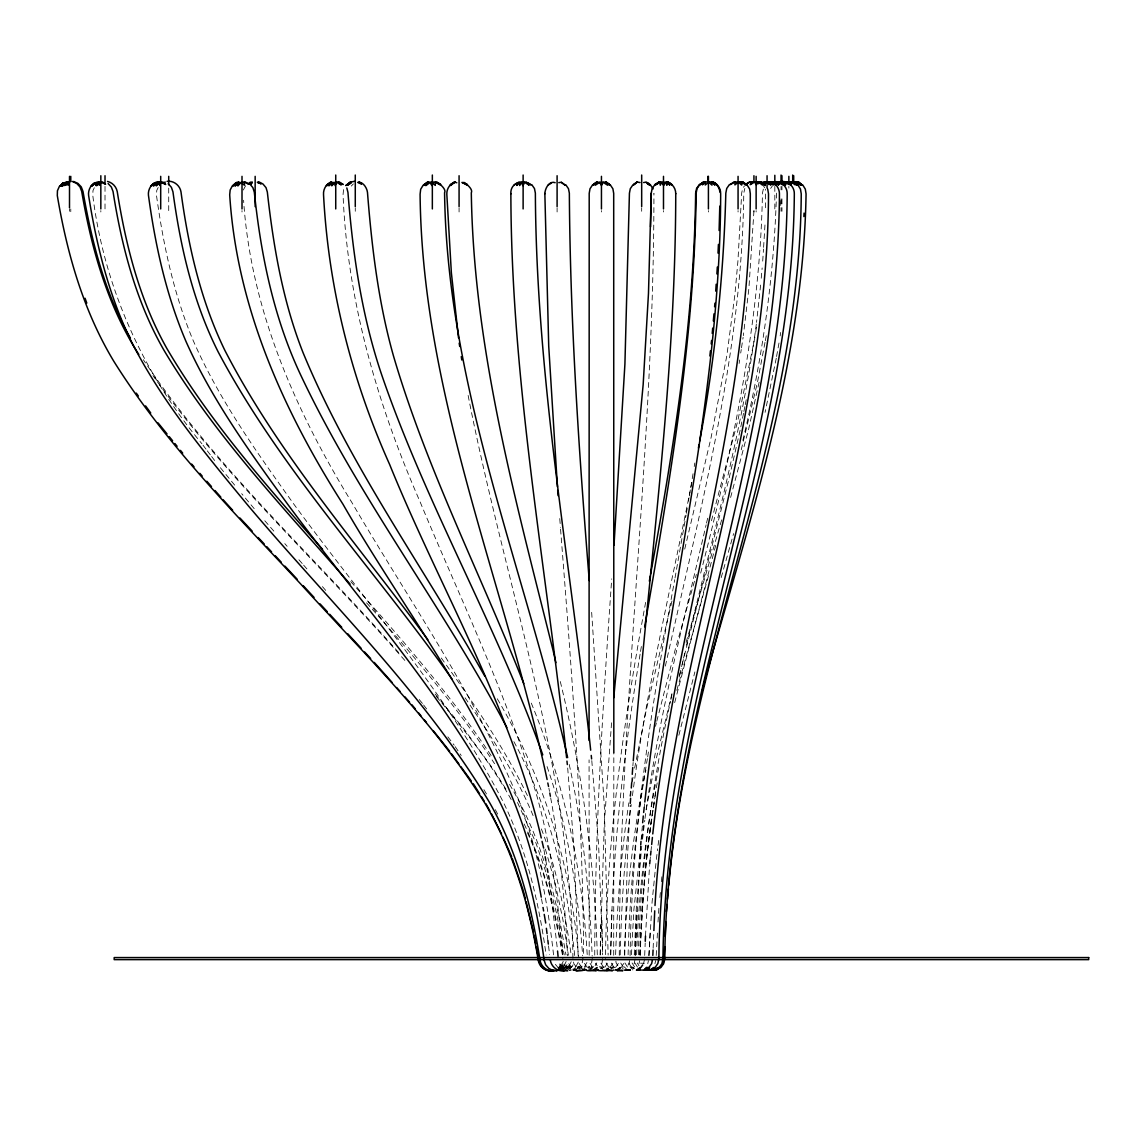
<?xml version="1.0" encoding="UTF-8"?>
<svg xmlns="http://www.w3.org/2000/svg" width="1146" height="1146" viewBox="0 0 1146 1146"><rect width="100%" height="100%" fill="white"/><g stroke="black" fill="none" stroke-linecap="round" stroke-linejoin="round"><path stroke-width="0.75" stroke-dasharray="5 3.75" d="M613.712 955.263L613.826 752.793M594.745 955.148C595.032 829.532 602.911 704.117 611.72 578.873M600.203 954.976L604.243 824.604L611.749 720.146M600.203 954.79L600.604 924.707M619.27 955.392C619.9 700.951 653.994 447.914 653.922 193.459L653.922 193.774M624.728 955.32L627.406 858.669L630.2 805.151M605.575 954.675C606.85 835.491 624.556 717.367 645.986 600.361M610.703 954.962C611.978 853.741 623.682 752.979 640.256 653.22M610.718 954.69L611.978 910.039M635.228 955.392L640.6 846.55M635.228 955.234L636.718 911.084M620.187 954.89C621.433 904.638 624.742 854.4 631.231 804.535M630.099 955.549C631.761 829.031 651.873 703.845 674.722 579.69M615.631 954.661C617.25 903.85 621.175 853.068 628.882 802.802M632.764 970.003L632.85 967.511M764.969 224.96L763.608 247.335M765.643 207.755L765.528 189.147M644.697 955.435L645.198 942.986M645.485 935.995L649.553 865.617M624.412 954.79C626.432 892.763 633.093 830.821 645.914 770.069M628.094 954.761C629.87 889.024 636.145 823.415 647.404 758.609M634.282 954.804L636.188 909.953L641.731 846.149M653.134 948.243L653.893 930.423M753.953 210.835L748.897 288.377L743.367 335.62M638.365 954.804C640.499 869.442 652.074 784.537 670.525 701.209M640.156 954.776C641.946 902.776 646.072 850.79 654.638 799.435M640.141 955.678C642.204 902.991 646.229 850.303 654.581 798.203M776.501 193.115C774.08 277.59 761.99 361.649 742.035 443.746M639.568 954.761L641.746 909.852L645.957 861.548L653.077 809.62M648.923 955.735L652.103 901.888L656.142 861.176M648.937 955.406L650.197 930.423M780.698 205.463L781.056 198.387M636.632 954.718C638.752 891.502 646.129 828.501 658.964 766.545M631.475 954.69L633.881 909.709L640.743 845.791M656.214 955.52L657.532 930.867M658.005 922.072L658.893 908.004M762.72 261.116L763.494 249.054M630.701 796.513L631.188 789.694M631.661 782.861L632.248 774.338M632.864 765.829L633.136 762.448M760.615 285.053L756.532 322.37M761.231 278.22L762.147 267.963M641.115 839.717L642.505 824.432M659.895 897.504L660.397 892.261M661.385 881.761L661.887 876.504M650.04 860.345L650.398 856.821M650.942 851.535L651.673 844.502M582.798 957.87L582.326 962.439L579.933 966.608L577.398 968.571M343.542 189.634L343.055 194.576C347.31 301.355 377.564 404.767 420.224 502.149C460.577 599.473 507.205 694.763 536.944 796.141C551.813 849.458 558.704 904.609 562.93 959.689M644.238 807.242L644.625 803.761M642.548 839.23L644.797 820.221M644.997 818.488L645.613 813.302M656.357 859.414L657.603 848.857M756.331 324.06C742.064 433.202 711.637 539.365 686.296 646.229M592.267 958.228L591.651 962.783L589.144 966.88M632.434 795.668C645.871 692.428 670.224 591.064 690.522 489.055L689.348 495.932M641.746 838.843L644.023 823.229M629.885 796.083L630.988 789.207M658.033 845.333L659.036 838.586M755.73 332.082L756.489 327.011M780.168 335.921L780.684 332.455M739.113 363.468L739.643 359.987M740.717 353.025L741.247 349.544M741.505 347.797L743.109 337.354M646.143 809.864C659.595 713.571 684.205 619.399 706.122 524.811M647.676 756.89L648.765 750.028M694.232 466.522L694.791 463.027M602.724 958.514L601.994 963.084L599.387 967.124M640.542 651.458L641.717 644.424M688.474 501.103L689.047 497.651M690.78 487.294L691.94 480.389M692.227 478.656L693.387 471.751M654.925 797.716L656.085 790.84M632.205 782.174L633.423 775.14M634.64 768.092L646.416 709.317L671.971 600.991M654.839 796.456L656.042 789.537M656.343 787.803L657.532 780.884M675.023 577.956L686.067 515.027M686.382 513.279L687.6 506.288M653.392 807.901L654.61 801.025M754.913 337.125L737.952 420.124L710.649 523.794M776.272 358.197L765.084 412.359M776.573 356.492L777.805 349.645M778.105 347.926L779.337 341.078M764.998 342.396L757.52 382.148L740.631 452.298M765.327 340.677L766.302 335.492M646.201 809.391L654.781 764.797L671.943 693.631M635.099 958.93L634.196 963.571L631.432 967.525M740.817 426.828L743.553 413.176M743.897 411.457L744.914 406.343M745.258 404.638L746.29 399.524M643.622 963.614L644.553 958.958M629.67 960.549L629.054 963.6L626.275 967.553M690.88 487.322L691.94 482.151M639.01 963.7L639.654 960.635M665.368 666.084C699.905 510.085 742.049 354.042 743.768 193.158L744.814 188.431M647.762 963.729L648.421 960.649M670.897 699.504L672.029 694.347M759.139 382.205L748.41 430.079L730.446 498.066M679.191 677.042L681.154 668.462M678.862 735.259L694.877 671.928M679.65 675.152L685.523 649.639M740.13 430.237L729.2 477.868L682.028 664.981M706.523 523.077L707.741 517.892M654.91 963.743L655.655 960.606M700.679 573.129C732.652 448.745 760.185 322.083 762.448 193.144L763.508 188.417L765.37 185.781M674.679 702.627L716.221 543.448M684.735 549.092L711.036 437.801L726.836 355.647L734.915 294.493L737.938 260.944L741.691 193.001L742.665 188.388L744.542 185.781M655.512 726.32L656.357 722.94M656.773 721.249L675.381 648.951L696.367 574.475M676.828 690.365L708.873 574.404M721.192 577.613L733.598 533.606M686.096 642.333L722.066 518.465M560.193 969.144L561.511 965.935L558.919 968.241M558.389 969.129L559.735 966.021M563.216 961.379L561.254 965.82L558.919 968.041M558.446 968.055L562.629 961.394M561.927 969.774L563.417 966.522M566.138 961.508L564.119 965.906L561.741 968.098M94.33 187.7L92.984 190.608L92.783 195.422C104.128 286.915 142.849 373.181 201.911 443.746M559.936 968.069L562.314 965.877L564.333 961.508M563.832 968.27L566.253 966.135L568.373 961.781M574.175 969.588L575.793 966.25M580.363 969.444L581.982 966.121L580.22 968.255M571.209 961.738L569.089 966.064L566.668 968.184M158.191 187.5L156.773 190.379L156.458 195.164C163.19 244.184 173.533 293.104 192.514 338.958C218.227 398.421 256.174 451.524 293.705 503.954C365.202 601.822 447.212 693.588 503.194 801.899C526.687 849.845 538.849 902.375 546.141 955.019M590.004 969.616L591.708 966.336L589.889 968.427M569.734 968.442L572.212 966.379L574.461 962.11M583.801 969.559L585.52 966.279M576.023 966.365L578.257 962.11M243.31 190.021L245.559 185.795M584.546 966.68L586.924 962.482M595.118 965.605L596.794 962.869M604.816 967.238L607.437 963.184M610.188 967.31L612.881 963.313M615.631 967.425L618.353 963.442M621.949 966.121L623.782 963.471M770.642 188.402L772.504 185.767M561.511 968.069L563.431 965.806L561.268 968.041M562.113 968.8L563.76 966.909M558.847 968.513L560.809 966.279M568.602 968.298L570.636 966.035M563.732 969.559L566.754 966.236M600.361 968.614L602.237 966.594M351.306 186.067L353.398 183.89M559.721 968.141L561.669 966.135L558.474 968.671M577.183 968.485L579.274 966.336L576.939 968.384M561.54 968.212L563.488 966.221L561.311 968.327M611.162 968.771L613.067 966.823L610.13 968.699M566.181 968.041L568.387 965.849L565.136 968.313M563.631 968.37L566.253 966.135M558.317 968.055L560.652 965.82L558.46 967.568M569.261 968.284L571.525 966.164L569.304 968.699M590.706 969.545L592.897 967.525M558.675 968.126L561.254 965.82L558.675 968.055M558.073 968.083L560.652 965.82M566.439 968.327L569.089 966.064L565.078 969.129M559.678 969.416L563.646 966.035L564.047 969.129M591.207 968.614L593.614 966.608M559.692 968.055L562.314 965.877M559.019 968.857L561.64 966.694M576.137 969.559L579.274 966.98L577.011 968.485M568.158 969.674L572.212 966.379M565.551 969.401L569.605 966.107M601.779 968.241L604.143 966.88M612.58 968.427L614.972 967.109M640.571 963.17L644.281 963.328M561.125 967.238L565.766 969.659M587.927 967.066L590.319 968.384M565.064 967.109L568.101 968.771M631.99 967.052L634.325 968.456L631.99 967.21M579.317 966.837L582.311 968.642M558.231 967.797L560.709 969.459M563.961 966.737L566.368 968.528M567.9 966.708L570.25 968.528M609.428 966.895L611.849 968.814M577.083 966.637L579.389 968.528M624.097 966.78L626.275 968.757M630.014 966.866L631.847 968.8M602.552 968.685L600.676 966.708L601.865 968.771M621.261 966.794L623.095 968.742M398.607 652.489L395.041 648.478C310.48 552.945 214.631 466.221 143.322 359.701M404.853 660.44L394.181 648.421C313.517 557.801 223.527 474.816 152.948 375.659M366.534 602.796C412.216 653.922 456.71 706.423 494.585 763.709M350.762 581.581C400.169 637.677 450.149 693.76 491.534 756.202M254.197 508.652L241.691 493.682M264.783 520.757L274.195 531.515M284.795 543.619L287.145 546.298M298.905 559.749L302.444 563.789M303.618 565.121L307.142 569.161M322.427 586.637L325.951 590.663M558.575 968.198L555.481 964.488L554.621 961.537M435.108 694.032L465.075 730.417L494.098 770.341L507.306 791.299M436.382 696.51C463.7 729.2 490.746 762.634 511.445 800.023M419.235 699.533L422.559 703.587M220.39 467.726L234.973 485.489M562.514 967.897L559.549 964.115L558.761 961.15M560.308 966.45L562.514 969.244M567.041 967.926L564.076 964.13L563.316 961.165M423.605 704.962L426.77 709.13M447.871 736.864L454.203 745.187M203 445.178L206.237 449.433M207.311 450.851L210.549 455.105M211.623 456.523L214.861 460.792M571.696 967.654L568.831 963.8L568.144 960.806M575.793 966.365L573.902 963.772L572.928 959.288C571.037 765.714 504.197 581.824 467.783 393.68M441.31 658.019C473.255 702.598 504.741 748.052 528.421 797.688M581.91 967.453L579.145 963.528L578.544 960.491M587.268 967.439L584.532 963.457L583.686 958.93M455.206 746.662L461.222 755.515M465.104 697.828C491.176 736.162 516.846 775.355 534.28 818.516M590.018 963.313L592.697 967.31M595.462 963.213L597.224 965.906M600.919 963.17L603.541 967.21M611.319 963.084L613.912 967.167M608.755 967.124L606.177 963.041L605.489 958.428M620.76 963.041L623.338 967.124M634.941 963.027L637.505 967.109M628.753 963.027L631.331 967.109M762.978 185.05L764.668 187.786M617.852 965.677L616.147 962.941L615.488 958.285M637.233 962.955L638.924 965.691M624.928 962.912L627.464 967.009M632.062 962.927L634.598 967.038M509.526 784.351C525.14 810.637 537.517 838.843 546.083 868.195M483.913 789.623L487.537 795.739M497.292 698.774C543.591 777.504 571.467 866.061 578.558 957.125M517.505 802.487L535.712 842.353L545.983 872.435M495.344 809.678L497.808 814.405M513.895 741.648C549.579 807.515 567.284 881.446 574.676 955.578M527.475 832.856C545.124 871.461 555.108 913.104 562.4 954.776M524.152 823.974C543.92 865.201 555.266 909.881 562.987 954.776M531.286 703.128C564.591 783.964 582.569 870.33 587.368 957.512M541.37 828.93C557.042 869.413 564.964 912.402 571.224 955.205M547.057 766.559C568.115 827.484 577.999 891.674 582.655 955.778M545.367 849.129L554.922 882.32L562.887 919.55L568.387 955.248M546.556 874.112L556.985 915.224L564.219 954.962M550.982 883.523L559.778 920.023L565.981 954.919M560.294 681.541C582.197 771.502 594.874 863.597 597.324 956.179M569.233 764.497C582.956 827.455 589.459 891.789 592.181 956.108M548.891 788.176L549.493 791.413M550.682 797.874C560.308 849.988 564.935 902.876 567.585 955.764M543.935 849.788L545.167 856.721M545.783 860.202L547.315 868.869M549.464 881.002L557.414 949.318M541.528 898.865L543.018 907.503M553.547 954.847C547.702 901.945 537.803 849.1 518.436 799.349C475.074 694.333 409.294 600.719 352.223 503.08C295.568 410.999 250.659 309.463 243.597 200.249M547.244 935.322L547.888 940.58M548.533 945.851L549.622 954.632M591.794 760.643L598.642 845.333L602.653 954.761M560.079 966.938L560.408 970.032M567.685 768.021L573.931 846.765L578.143 955.535M591.665 612.351L604.3 805.982L608.139 955.076M559.764 518.565L560.437 527.389M560.566 529.151C571.682 671.012 582.813 813.001 583.615 955.377M579.131 966.092L579.332 969.33M588.872 966.236L588.972 969.473M601.937 920.367L602.653 955.048M589.187 955.263L589.073 759.855M788.863 186.397L788.863 188.102M781.959 186.397L781.959 189.878M781.959 198.888L781.959 211.265M781.042 186.397L781.042 189.878M781.042 198.888L781.042 211.265M774.825 186.397L774.825 211.265M756.131 210.649L756.131 211.967M753.939 210.649L753.939 211.967M738.067 210.649L738.067 211.967M708.414 210.649L708.414 211.967M663.491 210.649L663.491 211.967M641.674 207.841L641.674 211.265M601.449 210.649L601.449 211.967M557.099 207.841L557.099 211.967M459.073 207.841L459.073 211.967M355.274 207.841L355.274 211.265M242.007 210.649L242.007 211.967M168.72 188.102L168.72 211.265M105.017 186.397L105.017 211.265M100.834 210.649L100.834 211.967M70.78 208.93L70.78 211.709M69.505 208.93L69.505 211.265"/><path stroke-width="1.5" d="M592.683 184.75L590.004 188.761L589.202 193.359L589.073 740.459M675.739 193.76C675.839 188.603 672.659 184.105 668.003 182.028L671.685 184.664L666.986 181.928L668.376 182.142L665.454 182.372L663.606 185.28L663.634 182.372L659.265 181.913L654.853 184.649L652.117 188.617L651.229 193.23L648.478 293.419L643.164 384.583L613.74 697.785M675.739 193.545C675.596 383.466 648.149 571.782 633.265 760.758M633.022 184.721L630.3 188.675L629.426 193.216L624.914 364.07L613.998 545.281M650.541 226.865L651.229 193.23M770.656 184.678L767.376 181.942L770.728 182.056L770.656 184.921L767.376 182.085L762.992 181.913M646.917 969.974L646.989 967.324M719.101 230.489L719.788 206.108M778.421 184.735L775.14 181.97L772.862 183.689L775.14 182.042L778.421 184.864L778.506 182.071L773.335 181.928L770.757 181.899L768.866 184.578M660.855 967.611L663.663 963.671L664.737 958.958C667.187 697.556 792.588 455.392 794.321 193.86C794.55 185.767 786.801 179.65 778.936 181.913L778.85 184.592L780.469 181.942M782.288 181.999L785.569 184.793L785.655 182.099L778.936 181.899M644.811 802.014C666.943 598.842 720.333 399.08 720.662 193.674C720.777 188.546 717.654 184.062 713.056 181.97L716.723 184.692L712.024 181.885L713.414 182.071L703.888 181.87L699.805 184.492L697.04 188.488L696.166 193.158C694.462 339.173 669.479 483.383 644.639 626.848M743.052 183.732L740.173 181.899L742.751 182.042L747.063 184.921L749.642 189.033L750.315 193.746C749.856 411.328 676.527 619.184 652.762 833.93M645.27 941.296L645.485 935.995M652.833 955.363L653.062 950.02M653.893 930.423L654.724 910.826M718.012 253.108L718.427 244.413M664.136 958.987L664.737 946.668M665.239 936.124L665.926 922.057M803.876 216.58L804.062 213.099M630.3 803.418L630.601 798.246M715.72 291.141L716.178 284.251M716.88 273.923L717.339 267.032M631.303 787.99L631.661 782.861M632.248 774.338L632.735 767.519M640.729 844.831L640.986 841.422M655.011 905.512C668.92 664.58 767.648 436.368 768.508 193.832L767.705 189.047M666.442 911.5L667.044 904.495M667.502 899.238L668.433 888.737M668.734 885.228C689.835 650.455 799.965 431.584 801.24 193.889L800.467 189.09L797.917 184.979M712.225 333.414L712.697 328.071M713.328 320.966L713.972 313.861M714.603 306.741L714.918 303.189M642.662 822.742L643.278 815.952M649.667 863.869L650.04 860.345M650.584 855.059L650.942 851.535M651.673 844.502L652.403 837.454M709.861 355.991L710.434 350.819M711.193 343.915L711.566 340.462M643.665 812.471L644.238 807.242M510.872 193.889C509.913 182.443 523.88 178.618 531.042 184.893L526.258 182.3L529.151 185.179L524.71 182.415L522.948 185.523L521.086 182.486L519.596 185.523L519.539 182.429L516.746 185.408L518.508 182.314L514.182 184.921M544.851 193.832C544.98 188.145 549.464 180.538 555.151 182.672M649.367 581.137L650.283 575.894M650.584 574.146C673.805 448.287 694.104 321.353 695.636 193.058L696.582 188.503L699.361 184.563M698.401 448.014L699.046 444.605M699.676 441.196C714.86 359.343 723.67 276.344 725.819 193.13L726.736 188.445L729.501 184.477M652.332 960.491L651.616 963.643L648.837 967.582M663.047 963.686L663.778 960.549M702.097 691.425L706.008 676.111M706.452 674.407C750.573 517.032 803.418 359.042 806.068 193.918L805.309 189.119L802.773 184.993M59.42 186.325L57.443 190.737L57.3 195.551C67.041 253.381 83.372 310.895 113.884 361.405C165.611 444.018 235.002 513.48 301.083 584.417C365.058 654.81 434.277 722.037 484.916 803.231C513.465 851.32 529.28 905.77 538.319 960.663C539.508 967.238 545.983 971.88 552.601 970.906M68.029 184.793L69.376 181.885L62.93 183.016L60.079 186.196M97.482 185.466L98.9 182.801L96.192 185.151L99.043 182.071C92.224 181.842 87.784 189.147 88.6 195.407C96.436 245.172 108.784 294.723 130.716 340.276C161.156 400.756 204.876 453.229 247.765 505.157C329.847 602.581 423.304 692.327 489.371 802.214C517.161 850.776 531.458 905.598 540.081 960.506C541.227 967.009 547.645 971.794 554.22 970.82M63.202 185.738L64.548 182.916L68.846 182.114L65.981 185.222L65.566 182.701M159.466 184.277L157.36 182.185L156.157 184.764L155.842 182.458L151.516 185.724L154.509 182.873L161.027 182.314L165.712 184.492L162.531 182.028L161.027 182.314L159.623 185.494L159.151 181.913C152.375 181.684 147.762 188.875 148.436 195.135C155.211 245.129 166.113 294.966 186.01 341.494C212.268 400.341 250.387 452.885 288.09 504.799C359.916 601.808 442.027 692.743 498.825 800.023C523.779 850.06 536.815 905.068 544.121 960.248L545.668 964.817L548.862 968.456L553.203 970.605M232.409 185.767L230.16 190.021L229.701 194.791C236.678 306.827 283.363 410.755 342.955 504.197C415.224 630.343 516.058 749.541 541.227 897.146M326.352 185.423L331.552 182.013C326.324 183.489 323.1 189.305 323.53 194.562C328.358 287.804 351.464 379.283 389.611 464.417C440.021 588.643 510.772 706.323 541.256 837.97M423.189 185.151L420.682 189.276L420.095 194.204C422 396.559 505.4 584.36 547.1 779.524M771.716 184.549L773.335 181.928C780.698 180.266 787.388 186.397 787.187 193.846C785.597 454.862 665.21 698.029 662.947 958.944L661.887 963.657L659.093 967.596M456.81 182.744L454.246 182.114L450.65 184.735L455.263 181.899C450.091 183.475 446.553 188.789 446.825 194.19L451.366 272.834L458.529 337.898M652.074 970.118L653.678 967.511L653.607 970.161L648.435 970.103M640.843 967.568L642.691 964.932M655.011 967.596L657.804 963.643L658.878 958.93C660.998 698.358 777.919 454.518 779.438 193.832C779.509 187.514 774.166 180.524 767.376 182.085L763.938 184.735L765.557 182.028L762.577 183.761M782.217 184.721L784.108 182.071L785.569 184.821M789.136 184.649L791.041 182.042L792.588 182.085L797.244 184.936L792.588 182.128L785.87 181.913M644.367 970.046L646.258 967.482L646.186 970.103L649.61 967.553L648.006 970.146L644.381 969.917L650.928 970.161L654.352 967.525L650.742 969.444M638.193 970.089L640.07 967.553L639.998 970.146L636.66 970.017M64.305 182.816L61.956 185.953L65.823 182.572L64.763 185.509L67.6 182.271L69.39 181.97L68.058 184.95L67.6 182.185L62.93 183.016L60.079 186.254L64.291 182.758L64.735 185.366L67.6 182.185M96.651 185.222L98.928 183.031M159.237 182.572L156.3 185.881L157.432 182.787L153.478 186.139L154.882 182.945L150.885 186.039M64.548 182.916L61.368 186.325L64.205 183.031L68.889 182.372M351.12 182.056L348.484 184.563L350.089 182.314L354.386 181.297M64.534 184.936L67.113 182.658M96.307 185.093L98.9 182.801M347.768 184.807L351.12 182.859L347.725 185.093M633.695 185.036L637.42 181.928L633.695 184.42L637.061 182.099L639.984 182.529M90.863 186.254L94.746 182.873M450.65 185.537L454.246 182.543L449.977 185.165M639.038 968.341L636.402 970.075M95.791 182.93L91.537 186.282L94.402 183.002L102.395 181.899L105.618 184.205L100.891 182.171L99.544 185.265L99.1 182.472L96.235 185.752L95.748 182.644M616.992 970.075L620.373 967.639L616.992 970.075L615.603 969.86M703.802 182.142L700.02 184.821L703.443 181.999L704.819 182.271M248.438 183.775L252.163 181.942L250.917 184.334L250.645 182.214L249.269 182.73L252.163 182.916M598.097 969.731C594.187 970.676 607.595 971.894 608.297 968.413M523.751 683.546C480.718 574.246 426.627 468.972 393.479 355.948C378.424 302.673 371.82 247.464 367.479 192.413C367.007 187.901 362.809 181.211 357.781 182.386L361.463 184.119M548.261 184.936L551.154 183.26M770.356 183.718L773.321 181.985M699.805 184.492L704.26 181.956L702.383 184.835L705.291 182.042L705.234 184.979L708.658 182.185L711.967 185.122L712.024 182.185L714.818 185.093L713.056 182.142L717.382 184.864M654.853 184.649L659.265 182.128L655.512 184.85L660.282 182.243L660.254 185.194L661.829 182.314L663.606 185.28M561.325 182.314L565.064 185.093L561.325 182.314L558.775 182.629M749.942 182.042L745.487 184.477L749.584 181.928L752.507 182.271M644.553 969.401L648.163 967.482L644.381 970.103M654.81 969.459L658.42 967.553L654.638 970.146L650.269 970.003M576.18 970.29C578.028 971.894 589.846 969.344 582.34 969.43M654.767 970.118L659.58 967.582L655.784 970.161L653.22 970.075M586.337 969.888C585.334 971.636 598.713 970.361 594.043 969.602M643.594 182.558C648.034 180.996 650.642 185.05 653.148 188.904M611.592 970.075L606.836 970.963L602.452 970.146M556.011 970.877L558.818 969.874M622.192 970.132L617.422 970.963M560.867 969.974L553.575 970.676M563.717 969.903L556.068 970.519M162.847 182.687L165.353 182.114M576.051 970.92L579.332 970.146M575.779 969.76L573.229 970.189M588.972 970.261L590.004 970.046M552.515 970.261L554.019 969.96M583.873 970.103L584.904 969.903M569.39 970.247L570.923 969.974M565.623 970.175L567.155 969.917M742.751 182.171L733.956 181.942L730.174 184.606L734.987 182.028L734.93 184.878L738.353 182.157L741.648 185.05L741.72 182.185L746.39 185.007L742.751 182.171L747.063 184.921M574.175 969.588L575.98 969.401M761.188 182.142L765.141 184.95L761.188 182.142L752.048 181.942L750.172 184.678L754.627 182.056L756.36 184.907L758.265 182.157L762.563 185.022L760.829 182.171L756.446 181.899L758.638 183.704M711.508 182.443C716.092 182.128 719.688 187.915 719.903 192.127M797.501 182.185L801.126 184.907L796.484 182.028L801.126 185.065L796.47 182.185M608.913 969.76L607.523 969.946L612.25 970.948M583.801 969.559L585.62 969.444M757.664 182.386L759.053 182.243L757.664 182.013M772.118 182.142L770.728 182.157L773.493 184.964L771.759 182.157L776.071 184.95L770.728 182.056M594.244 969.573L597.883 969.53M784.795 182.314L786.185 182.243L784.795 182.056M573.229 969.344L575.779 969.401M663.634 182.372L665.454 182.372L666.943 185.294L666.986 182.329L669.794 185.208L668.003 182.243L672.344 184.878M630.2 969.845L627.277 969.917L630.2 970.132M615.631 969.645L622.593 970.977M795.911 182.114L798.834 182.157L802.1 184.921L797.444 182.157L794.092 181.928M638.193 969.888L640.012 969.931M792.588 182.128L797.244 184.964L793.619 182.128L795.338 184.864L791.041 182.042L789.222 181.97M787.488 183.947L785.655 182.099L787.044 182.142M653.22 970.118L656.414 970.161L660.196 967.582L653.85 970.075M606.85 969.588L608.655 969.631M553.203 970.891C547.315 971.693 540.912 968.141 539.48 962.182M780.354 183.919L778.506 182.071L779.896 182.142M167.072 181.34C173.619 180.395 179.936 185.394 180.982 191.826C188.288 246.232 200.679 300.567 224.759 350.175C279.008 455.392 358.24 544.794 427.83 639.697M641.431 970.075L643.235 970.146M797.444 182.056L802.1 185.022L798.476 182.114L800.209 184.821L795.911 181.999M651.788 970.103L652.805 970.161M562.858 970.447L567.685 970.891M563.216 970.605L564.233 970.676M624.011 970.089L625.544 970.189M646.602 970.075L647.619 970.146M563.875 970.92C557.257 971.665 551.083 966.407 550.266 959.89M625.974 969.946L627.349 970.132M618.238 970.017L619.27 970.118M607.881 970.06L608.913 970.161L607.036 968.47M613.067 970.046L614.098 970.175M107.538 181.44C112.466 182.601 116.233 186.612 117.236 191.568C125.902 245.989 139.726 300.41 167.015 348.728C209.976 421.972 266.717 485.861 322.57 549.364M596.078 970.963L591.322 970.075M261.03 183.876L257.291 182.271L260.944 183.604M73.545 181.44L77.942 183.417L81.266 186.927L82.985 191.425C91.852 242.15 104.816 293.047 130.443 338.127M72.27 181.44L76.667 183.417L79.991 186.927L81.71 191.439C91.351 248.41 107.38 305.409 138.795 354.458M467.468 184.463L461.967 182.415L466.794 184.893C456.839 177.759 474.215 187.342 471.307 192.8C473.556 348.943 515.757 500.329 553.146 650.713L555.925 662.703M440.709 184.363L436.211 182.056L427.086 182.286L423.848 184.793L428.475 181.899L423.848 185.437L428.475 182.543L425.753 185.623L430.008 182.572L431.942 185.595L431.827 182.529L435.308 185.38L435.179 182.243L440.05 184.721C430.036 177.644 447.57 187.328 444.576 192.786C447.055 387.964 525.083 569.82 567.642 757.621M258.667 181.756L262.935 183.976L266.015 187.643L267.333 192.027C273.436 246.619 282.804 301.441 303.088 352.739C346.464 457.755 412.245 551.369 469.316 649.008L484.686 675.982M647.49 183.833L649.839 185.194L647.39 183.303M646.158 182.357L650.498 184.893M715.018 184.033L711.508 181.942L715.09 183.904M759.798 182.028L765.141 184.95M778.506 182.128L783.835 184.95L779.538 182.114M785.655 182.114L790.984 184.964M713.972 183.231L716.837 184.993M359.156 181.885L361.506 183.761M789.222 182.028L791.399 183.904M232.652 510.228L223.126 499.742M239.958 518.021L252.12 531.028M258.194 537.531L264.282 544.035M266.717 546.642L271.573 551.842M275.226 555.753L281.314 562.256M284.953 566.153L297.115 579.16M108.111 183.546L111.377 187.07L113.053 191.583C121.662 246.462 135.973 301.355 163.749 349.874C214.904 435.996 284.666 508.896 350.06 584.059M303.189 585.663L314.033 597.367M320.049 603.87L327.283 611.678M329.69 614.285L341.737 627.292M347.754 633.795L361.004 648.106M364.629 652.017L370.645 658.52M374.255 662.417L391.932 682.242M168.19 183.718L171.384 187.314L172.96 191.855C180.423 246.963 193.029 302.157 218.256 352.066C281.329 470.963 374.885 569.648 452.025 679.062M396.631 687.543L400.155 691.511M404.853 696.811L409.552 702.111M191.669 464.101L194.003 466.737M199.819 473.341L202.154 475.977M206.824 481.263L211.48 486.549M214.975 490.502L220.806 497.106M249.785 183.947L252.879 187.629L254.312 192.199C260.844 254.641 273.536 317.213 300.381 374.341C358.583 498.095 443.373 606.75 506.876 727.595M411.901 704.761L415.267 708.844M418.619 712.912L420.869 715.634M424.221 719.717L426.455 722.424M433.174 730.589L449.619 751.203M158.062 422.903L167.015 433.89M169.264 436.64L172.616 440.766M174.865 443.502L177.1 446.252M180.466 450.378L182.701 453.114M451.682 754.039L458.901 763.967M460.964 766.803L471.278 780.97M136.274 393.121L138.337 395.957M145.571 405.899L150.742 413.004M531.715 184.592L534.466 188.546L535.368 193.101C536.242 380.243 570.808 564.692 590.677 750.2M565.723 184.721L568.459 188.675L569.347 193.158C570.178 322.542 578.902 451.667 589.259 580.578M610.202 184.75L612.881 188.761L613.697 193.359L613.826 752.793M473.341 783.807L479.601 793.748M481.392 796.599L484.07 800.853M485.861 803.69L489.901 811.01M491.505 813.932L501.504 833.901M502.951 837.139L511.66 856.592M542.774 754.827C496.992 626.232 427.644 507.42 382.922 378.395C362.107 318.545 352.882 255.4 347.954 192.428L346.808 187.944M85.048 298.247L86.795 303.088M512.233 858.268L523.178 890.313M523.607 891.975L525.312 898.607M526.172 901.916L533.42 931.884M542.044 841.336L543.634 848.054M547.817 782.99L548.533 786.443M534.079 935.265L535.683 943.731M536.328 947.112L537.947 955.578M549.794 793.018L550.381 796.255M545.167 856.721L545.783 860.202M547.315 868.869L547.931 872.335M548.547 875.802L549.163 879.269M543.018 907.503L543.619 910.955M544.221 914.408L545.725 923.031M459.188 343.098L459.704 346.479M461.265 356.621L461.781 360.002M546.37 928.303L547.029 933.56M547.888 940.58L548.318 944.103M591.236 755.429L591.608 758.896M566.597 757.664C546.886 569.791 511.145 383.079 510.872 193.574M566.955 761.116L567.327 764.568M557.572 951.037L558.045 956.222M557.429 486.864L548.719 346.106L544.851 193.445M557.672 490.373L558.059 495.645M522.891 182.486L522.948 185.523M793.705 175.725L793.705 183.188M792.703 175.023L792.703 181.713M788.863 176.341L788.863 183.188M781.959 175.725L781.959 183.188M781.042 175.023L781.042 183.188M774.825 175.295L774.825 184.75M767.061 175.725L767.061 188.102M756.131 176.341L756.131 208.93M753.939 175.725L753.939 181.713M738.067 176.341L738.067 208.93M708.414 176.341L708.414 208.93M707.884 176.341L707.884 181.713M663.491 176.341L663.491 208.93M641.674 175.023L641.674 206.624M601.449 176.341L601.449 208.93M557.099 175.725L557.099 206.624M523.12 175.023L523.12 208.93M459.073 175.725L459.073 206.624M432.343 175.023L432.343 208.93M355.274 175.023L355.274 206.624M335.735 175.023L335.735 208.93M255.157 176.341L255.157 206.624M242.007 176.341L242.007 208.93M168.72 176.341L168.72 184.75M160.698 176.341L160.698 208.93M105.017 175.725L105.017 183.188M100.834 175.725L100.834 208.93M70.78 176.341L70.78 181.713M69.505 176.341L69.505 207.841M239.07 182.787L237.852 185.924L240.861 182.629L245.172 181.913L249.155 184.305L244.17 182.157L244.499 185.222L240.861 182.629L236.119 182.701L233.039 185.408L236.463 182.515L238.984 182.013L234.901 184.964L236.119 182.701L233.111 185.996L237.523 182.859L235.016 186.053L239.07 182.787M333.085 182.658L331.753 185.81L334.89 182.558L339.273 181.956L343.17 184.506L338.242 182.171L341.279 184.921L336.709 182.386L335.09 185.623L334.89 182.558L330.163 182.443L327.011 185.695L330.521 182.601L328.902 185.838L333.085 182.658M597.066 182.214L595.247 185.222L599.63 182.4L606.191 182.071L609.543 184.506L605.819 181.942L609.543 185.007L605.819 182.214L607.638 185.222L603.254 182.4L601.449 185.408L599.63 182.4L596.708 182.071L593.356 184.506L597.066 181.942L593.356 185.007L597.066 182.214M658.305 967.539L655.383 970.132L658.305 967.539M596.837 967.711L594.043 970.189L596.837 967.711M350.089 182.314L345.934 185.494L350.089 182.314M1088.7 957.569L114.185 957.569L114.185 959.632L1088.7 959.632L1088.7 957.569"/></g></svg>
